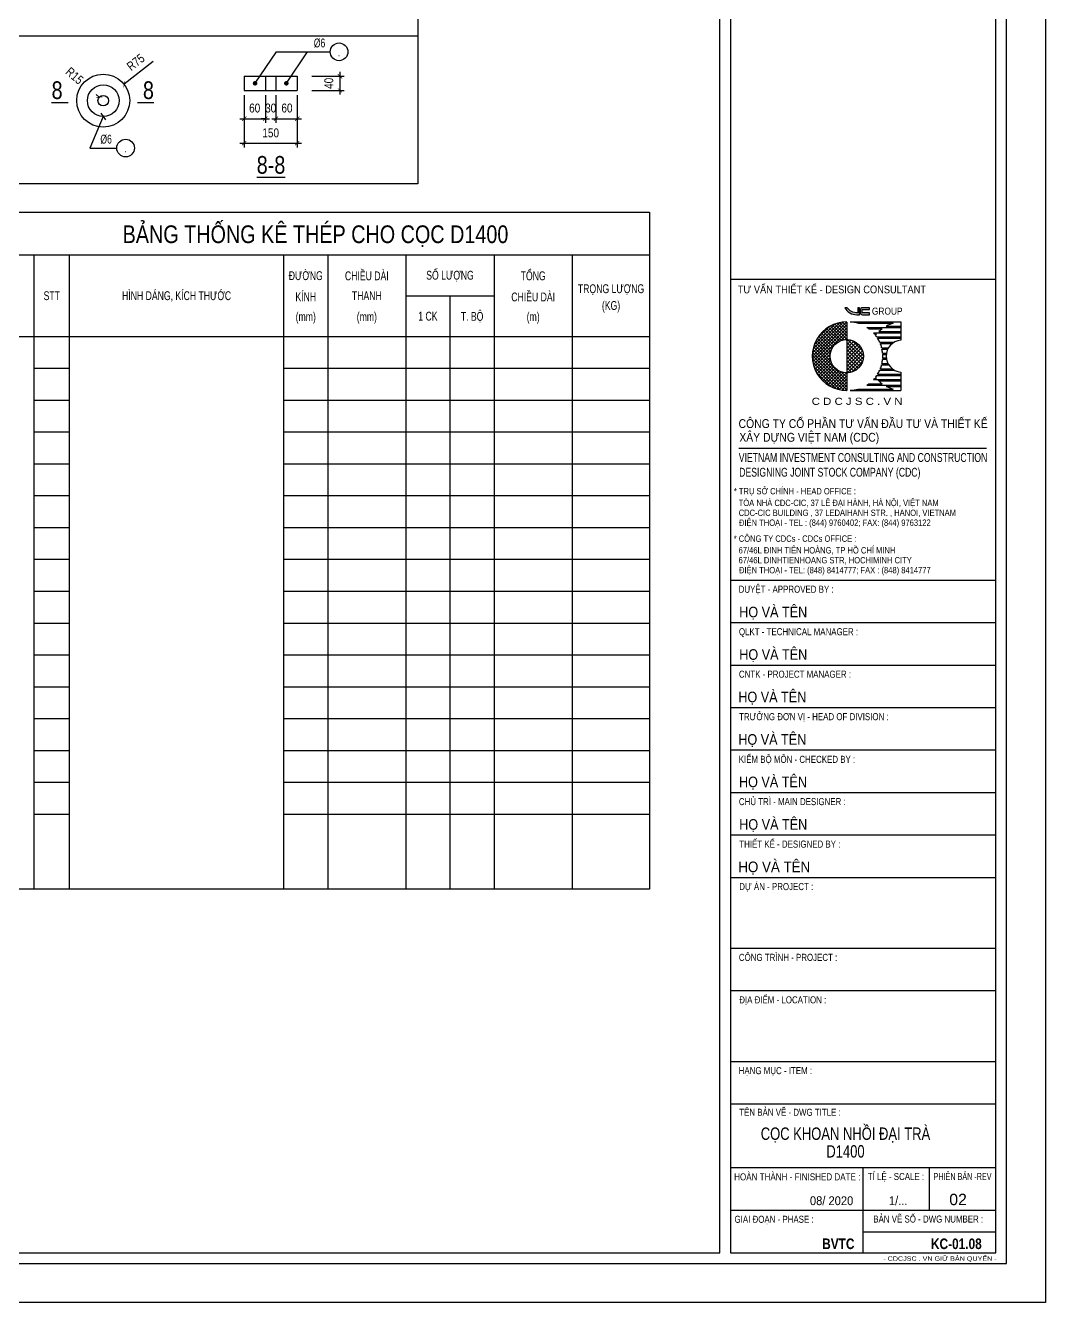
# Model space of a CAD drawing. Extents: x 171424 to 249266, y 74893 to 149166.
# Drawn here: x 185288 to 192492, y 74893 to 83912 of the extents above; entities that cross this region are included whole.
import ezdxf
from ezdxf.enums import TextEntityAlignment as Align

# ---------------------------------------------------------------- set-up
doc = ezdxf.new("R2010")
doc.units = 0
doc.header["$LTSCALE"] = 500
doc.header["$MEASUREMENT"] = 0
doc.header["$PDMODE"] = 3
doc.layers.get('0').update_dxf_attribs({"linetype": 'CONTINUOUS'})
doc.layers.get('DEFPOINTS').update_dxf_attribs({"linetype": 'CONTINUOUS'})
for name, color, linetype in [('02.CDC.DIM', 1, 'CONTINUOUS'), ('03.CDC.BORDER', 3, 'CONTINUOUS'), ('05.CDC.STEEL', 4, 'CONTINUOUS'), ('06.CDC.TEXT', 2, 'CONTINUOUS'), ('10.CDC.HATCH', 9, 'CONTINUOUS'), ('11.CDC.NOTE', 8, 'CONTINUOUS'), ('CDC -TEXT KHUNG', 7, 'CONTINUOUS'), ('CDC-KHUNGTEN', 7, 'CONTINUOUS'), ('CDC.10.HATCH', 9, 'CONTINUOUS')]:
    doc.layers.add(name, color=color, linetype=linetype)
doc.styles.add('ARIAL', font='arial.ttf', dxfattribs={"width": 0.8})
doc.styles.add('Arial_B_3', font='arialbd.ttf', dxfattribs={"width": 0.75, "height": 3})
doc.styles.add('KT CDC', font='arial.ttf', dxfattribs={"width": 0.85, "height": 200})
doc.dimstyles.new('DIM25-10', dxfattribs={"dimtxt": 63, "dimasz": 30, "dimexe": 30, "dimexo": 0, "dimgap": 40, "dimtad": 1, "dimdec": 0, "dimlfac": 0.4, "dimzin": 0, "dimdsep": 46, "dimtxsty": 'ARIAL', "dimblk": 'ARCHTICK', "dimblk1": 'ARCHTICK', "dimblk2": 'D', "dimcen": 0, "dimdle": 30, "dimclrd": 1, "dimclre": 1, "dimclrt": 2, "dimadec": 0, "dimazin": 0, "dimtfac": 1, "dimtdec": 0, "dimtix": 1, "dimtofl": 0, "dimtmove": 2, "dimatfit": 3, "dimldrblk": 'ARCHTICK', "dimfxl": 1, "dimtolj": 1, "dimtzin": 0, "dimarcsym": 0})

# ---------------------------------------------------------------- blocks, each defined once
blk = doc.blocks.new('_ArchTick')
at = {"color": 0, "linetype": 'ByBlock', "const_width": 0.15}
blk.add_lwpolyline([(-0.5, -0.5), (0.5, 0.5)], dxfattribs=at)
blk = doc.blocks.new('*D740')
at = {"layer": '02.CDC.DIM', "color": 1, "lineweight": -2, "transparency": 16777216}
blk.add_line((186189.6, 83657.5), (185984.3, 83496.6), dxfattribs=at)
at = {"layer": 'DEFPOINTS', "color": 0, "transparency": 16777216}
for p in [(185984.3, 83496.6), (185837, 83381.1)]:
    blk.add_point(p, dxfattribs=at)
at = {"layer": '02.CDC.DIM', "color": 1, "lineweight": -2, "transparency": 16777216, "xscale": 30, "yscale": 30, "zscale": 30, "rotation": 218.0837474083423}
blk.add_blockref('_ArchTick', (185984.3, 83496.6), dxfattribs=at)
at = {"layer": '02.CDC.DIM', "color": 2, "transparency": 16777216, "insert": (186066.1, 83652.2), "char_height": 63, "attachment_point": 5, "rotation": 38.08375, "style": 'ARIAL'}
blk.add_mtext('\\A1;R75', dxfattribs=at)
blk = doc.blocks.new('D')
at = {"layer": '02.CDC.DIM'}
for p, q in [((-50, -50), (50, 50)), ((-86.75, 0), (86.75, 0))]:
    blk.add_line(p, q, dxfattribs=at)
blk = doc.blocks.new('*D741')
at = {"layer": '02.CDC.DIM', "color": 1, "lineweight": -2, "transparency": 16777216}
for p, q in [((186832.5, 83420.7), (186832.5, 83223.5)), ((186982.3, 83420.7), (186982.3, 83223.5)), ((186802.5, 83253.5), (187012.3, 83253.5))]:
    blk.add_line(p, q, dxfattribs=at)
at = {"layer": 'DEFPOINTS', "color": 0, "transparency": 16777216}
for p in [(186832.5, 83420.7), (186982.3, 83420.7), (186982.3, 83253.5)]:
    blk.add_point(p, dxfattribs=at)
at = {"layer": '02.CDC.DIM', "color": 1, "lineweight": -2, "transparency": 16777216, "xscale": 30, "yscale": 30, "zscale": 30, "rotation": 180}
blk.add_blockref('_ArchTick', (186832.5, 83253.5), dxfattribs=at)
at = {"layer": '02.CDC.DIM', "color": 1, "lineweight": -2, "transparency": 16777216, "xscale": 30, "yscale": 30, "zscale": 30}
blk.add_blockref('_ArchTick', (186982.3, 83253.5), dxfattribs=at)
at = {"layer": '02.CDC.DIM', "color": 2, "transparency": 16777216, "insert": (186906.8, 83328.6), "char_height": 63, "attachment_point": 5, "style": 'ARIAL'}
blk.add_mtext('\\A1;60', dxfattribs=at)
blk = doc.blocks.new('*D742')
at = {"layer": '02.CDC.DIM', "color": 1, "lineweight": -2, "transparency": 16777216}
for p, q in [((186982.3, 83420.7), (186982.3, 83223.5)), ((187057.2, 83420.7), (187057.2, 83223.5)), ((186982.3, 83253.5), (186952.3, 83253.5)), ((187057.2, 83253.5), (187087.2, 83253.5))]:
    blk.add_line(p, q, dxfattribs=at)
at = {"layer": 'DEFPOINTS', "color": 0, "transparency": 16777216}
for p in [(186982.3, 83420.7), (187057.2, 83420.7), (187057.2, 83253.5)]:
    blk.add_point(p, dxfattribs=at)
at = {"layer": '02.CDC.DIM', "color": 1, "lineweight": -2, "transparency": 16777216, "xscale": 30, "yscale": 30, "zscale": 30}
blk.add_blockref('_ArchTick', (186982.3, 83253.5), dxfattribs=at)
at = {"layer": '02.CDC.DIM', "color": 1, "lineweight": -2, "transparency": 16777216, "xscale": 30, "yscale": 30, "zscale": 30, "rotation": 180}
blk.add_blockref('_ArchTick', (187057.2, 83253.5), dxfattribs=at)
at = {"layer": '02.CDC.DIM', "color": 2, "transparency": 16777216, "insert": (187019.7, 83328.6), "char_height": 63, "attachment_point": 5, "style": 'ARIAL'}
blk.add_mtext('\\A1;30', dxfattribs=at)
blk = doc.blocks.new('*D743')
at = {"layer": '02.CDC.DIM', "color": 1, "lineweight": -2, "transparency": 16777216}
for p, q in [((187057.2, 83420.7), (187057.2, 83223.5)), ((187206.9, 83420.7), (187206.9, 83223.5)), ((187027.2, 83253.5), (187236.9, 83253.5))]:
    blk.add_line(p, q, dxfattribs=at)
at = {"layer": 'DEFPOINTS', "color": 0, "transparency": 16777216}
for p in [(187057.2, 83420.7), (187206.9, 83420.7), (187206.9, 83253.5)]:
    blk.add_point(p, dxfattribs=at)
at = {"layer": '02.CDC.DIM', "color": 1, "lineweight": -2, "transparency": 16777216, "xscale": 30, "yscale": 30, "zscale": 30, "rotation": 180}
blk.add_blockref('_ArchTick', (187057.2, 83253.5), dxfattribs=at)
at = {"layer": '02.CDC.DIM', "color": 1, "lineweight": -2, "transparency": 16777216, "xscale": 30, "yscale": 30, "zscale": 30}
blk.add_blockref('_ArchTick', (187206.9, 83253.5), dxfattribs=at)
at = {"layer": '02.CDC.DIM', "color": 2, "transparency": 16777216, "insert": (187134.7, 83328.6), "char_height": 63, "attachment_point": 5, "style": 'ARIAL'}
blk.add_mtext('\\A1;60', dxfattribs=at)
blk = doc.blocks.new('*D744')
at = {"layer": '02.CDC.DIM', "color": 1, "lineweight": -2, "transparency": 16777216}
for p, q in [((186832.5, 83420.7), (186832.5, 83050.9)), ((187206.9, 83420.7), (187206.9, 83050.9)), ((186802.5, 83080.9), (187236.9, 83080.9))]:
    blk.add_line(p, q, dxfattribs=at)
at = {"layer": 'DEFPOINTS', "color": 0, "transparency": 16777216}
for p in [(186832.5, 83420.7), (187206.9, 83420.7), (187206.9, 83080.9)]:
    blk.add_point(p, dxfattribs=at)
at = {"layer": '02.CDC.DIM', "color": 1, "lineweight": -2, "transparency": 16777216, "xscale": 30, "yscale": 30, "zscale": 30, "rotation": 180}
blk.add_blockref('_ArchTick', (186832.5, 83080.9), dxfattribs=at)
at = {"layer": '02.CDC.DIM', "color": 1, "lineweight": -2, "transparency": 16777216, "xscale": 30, "yscale": 30, "zscale": 30}
blk.add_blockref('_ArchTick', (187206.9, 83080.9), dxfattribs=at)
at = {"layer": '02.CDC.DIM', "color": 2, "transparency": 16777216, "insert": (187019.7, 83153.1), "char_height": 63, "attachment_point": 5, "style": 'ARIAL'}
blk.add_mtext('\\A1;150', dxfattribs=at)
blk = doc.blocks.new('*D745')
at = {"layer": '02.CDC.DIM', "color": 1, "lineweight": -2, "transparency": 16777216}
for p, q in [((187309.2, 83553.5), (187538.4, 83553.5)), ((187508.4, 83583.5), (187508.4, 83423.5)), ((187309.2, 83453.5), (187538.4, 83453.5))]:
    blk.add_line(p, q, dxfattribs=at)
at = {"layer": 'DEFPOINTS', "color": 0, "transparency": 16777216}
for p in [(187309.2, 83553.5), (187309.2, 83453.5), (187508.4, 83453.5)]:
    blk.add_point(p, dxfattribs=at)
at = {"layer": '02.CDC.DIM', "color": 1, "lineweight": -2, "transparency": 16777216, "xscale": 30, "yscale": 30, "zscale": 30}
for p, rotation in [((187508.4, 83553.5), 90), ((187508.4, 83453.5), 270)]:
    blk.add_blockref('_ArchTick', p, dxfattribs=dict(at, rotation=rotation))
at = {"layer": '02.CDC.DIM', "color": 2, "transparency": 16777216, "insert": (187430.5, 83503.5), "char_height": 63, "attachment_point": 5, "rotation": 90, "style": 'ARIAL'}
blk.add_mtext('\\A1;40', dxfattribs=at)
blk = doc.blocks.new('*D746')
at = {"layer": '02.CDC.DIM', "color": 1, "lineweight": -2, "transparency": 16777216}
blk.add_line((185808.7, 83405.7), (185786, 83425.3), dxfattribs=at)
at = {"layer": 'DEFPOINTS', "color": 0, "transparency": 16777216}
for p in [(185808.7, 83405.7), (185837, 83381.1)]:
    blk.add_point(p, dxfattribs=at)
at = {"layer": '02.CDC.DIM', "color": 1, "lineweight": -2, "transparency": 16777216, "xscale": 30, "yscale": 30, "zscale": 30, "rotation": 319.1011653613751}
blk.add_blockref('_ArchTick', (185808.7, 83405.7), dxfattribs=at)
at = {"layer": '02.CDC.DIM', "color": 2, "transparency": 16777216, "insert": (185634.2, 83556.8), "char_height": 63, "attachment_point": 5, "rotation": 319.10117, "style": 'ARIAL'}
blk.add_mtext('\\A1;R15', dxfattribs=at)
blk = doc.blocks.new('LOGOmoi')
at = {"layer": 'CDC -TEXT KHUNG'}
h = blk.add_hatch(color=1, dxfattribs=at)
h.paths.add_polyline_path([(1.46, 5.45), (1.26, 5.45), (1.26, 4.88), (1.21, 4.88, -0.237912), (0.06, 5.45), (-0.2, 5.45, 0.272847), (1.14, 4.66), (1.46, 4.66)])
h.paths.add_polyline_path([(2.59, 5.45), (1.8, 5.45, 0.414214), (1.54, 5.2), (1.54, 4.92, 0.414214), (1.8, 4.66), (2.59, 4.66), (2.59, 4.87), (1.8, 4.87, -0.414214), (1.74, 4.92), (1.74, 5.2, -0.414214), (1.8, 5.25), (2.59, 5.25)])
h = blk.add_hatch(dxfattribs=at)
h.set_pattern_fill('ANSI37', color=102, scale=2.293939, angle=360, style=0)
h.set_pattern_definition([(45, (-2844.4439, 636.61023), (-0.178426552, 0.178426553), []), (135, (-2844.4439, 636.61023), (-0.178426552, -0.178426553), [])])
edge = h.paths.add_edge_path()
edge.add_arc((0.02, 0), 1.87, 90, 270)
edge.add_line((0.02, -1.88), (0.02, -3.84))
edge.add_line((0.02, -3.84), (-0.17, -3.84))
edge.add_line((-0.17, -3.84), (-0.36, -3.83))
edge.add_line((-0.36, -3.83), (-0.55, -3.8))
edge.add_line((-0.55, -3.8), (-0.73, -3.77))
edge.add_line((-0.73, -3.77), (-0.92, -3.73))
edge.add_line((-0.92, -3.73), (-1.1, -3.68))
edge.add_line((-1.1, -3.68), (-1.28, -3.62))
edge.add_line((-1.28, -3.62), (-1.45, -3.55))
edge.add_line((-1.45, -3.55), (-1.63, -3.48))
edge.add_line((-1.63, -3.48), (-1.79, -3.39))
edge.add_line((-1.79, -3.39), (-1.96, -3.3))
edge.add_line((-1.96, -3.3), (-2.12, -3.2))
edge.add_line((-2.12, -3.2), (-2.27, -3.09))
edge.add_line((-2.27, -3.09), (-2.42, -2.97))
edge.add_line((-2.42, -2.97), (-2.56, -2.85))
edge.add_line((-2.56, -2.85), (-2.7, -2.72))
edge.add_line((-2.7, -2.72), (-2.83, -2.58))
edge.add_line((-2.83, -2.58), (-2.95, -2.44))
edge.add_line((-2.95, -2.44), (-3.07, -2.29))
edge.add_line((-3.07, -2.29), (-3.18, -2.14))
edge.add_line((-3.18, -2.14), (-3.28, -1.98))
edge.add_line((-3.28, -1.98), (-3.37, -1.81))
edge.add_line((-3.37, -1.81), (-3.46, -1.64))
edge.add_line((-3.46, -1.64), (-3.53, -1.47))
edge.add_line((-3.53, -1.47), (-3.6, -1.3))
edge.add_line((-3.6, -1.3), (-3.66, -1.12))
edge.add_line((-3.66, -1.12), (-3.71, -0.93))
edge.add_line((-3.71, -0.93), (-3.75, -0.75))
edge.add_line((-3.75, -0.75), (-3.79, -0.56))
edge.add_line((-3.79, -0.56), (-3.81, -0.38))
edge.add_line((-3.81, -0.38), (-3.82, -0.19))
edge.add_line((-3.82, -0.19), (-3.83, 0))
edge.add_line((-3.83, 0), (-3.82, 0.19))
edge.add_line((-3.82, 0.19), (-3.81, 0.38))
edge.add_line((-3.81, 0.38), (-3.79, 0.56))
edge.add_line((-3.79, 0.56), (-3.75, 0.75))
edge.add_line((-3.75, 0.75), (-3.71, 0.93))
edge.add_line((-3.71, 0.93), (-3.66, 1.12))
edge.add_line((-3.66, 1.12), (-3.6, 1.3))
edge.add_line((-3.6, 1.3), (-3.53, 1.47))
edge.add_line((-3.53, 1.47), (-3.46, 1.64))
edge.add_line((-3.46, 1.64), (-3.37, 1.81))
edge.add_line((-3.37, 1.81), (-3.28, 1.98))
edge.add_line((-3.28, 1.98), (-3.18, 2.14))
edge.add_line((-3.18, 2.14), (-3.07, 2.29))
edge.add_line((-3.07, 2.29), (-2.95, 2.44))
edge.add_line((-2.95, 2.44), (-2.83, 2.58))
edge.add_line((-2.83, 2.58), (-2.7, 2.72))
edge.add_line((-2.7, 2.72), (-2.56, 2.85))
edge.add_line((-2.56, 2.85), (-2.42, 2.97))
edge.add_line((-2.42, 2.97), (-2.27, 3.09))
edge.add_line((-2.27, 3.09), (-2.12, 3.2))
edge.add_line((-2.12, 3.2), (-1.96, 3.3))
edge.add_line((-1.96, 3.3), (-1.79, 3.39))
edge.add_line((-1.79, 3.39), (-1.63, 3.48))
edge.add_line((-1.63, 3.48), (-1.45, 3.55))
edge.add_line((-1.45, 3.55), (-1.28, 3.62))
edge.add_line((-1.28, 3.62), (-1.1, 3.68))
edge.add_line((-1.1, 3.68), (-0.92, 3.73))
edge.add_line((-0.92, 3.73), (-0.73, 3.77))
edge.add_line((-0.73, 3.77), (-0.55, 3.8))
edge.add_line((-0.55, 3.8), (-0.36, 3.83))
edge.add_line((-0.36, 3.83), (-0.17, 3.84))
edge.add_line((-0.17, 3.84), (0.02, 3.84))
edge.add_line((0.02, 3.84), (0.02, 1.87))
h = blk.add_hatch(dxfattribs=at)
h.set_pattern_fill('ANSI37', color=1, scale=2.293939, angle=360, style=0)
h.set_pattern_definition([(45, (-486.53502, -144.21504), (-0.20275745, 0.20275745), []), (135, (-486.53502, -144.21504), (-0.20275745, -0.20275745), [])])
h.paths.add_polyline_path([(0.02, 1.87), (0.02, -1.81), (0.02, -1.88, 0.414214), (1.89, 0, 0.414214)])
at = {"layer": 'CDC -TEXT KHUNG', "color": 102}
for p, q in [((0.02, 3.84), (0.02, -1.81)), ((0.42, 3.85), (6.1, 3.85)), ((1.28, 3.7), (5.24, 3.7)), ((2.3, 3.24), (6.1, 3.24)), ((2.51, 3.09), (4.01, 3.09)), ((4.47, 3.39), (6.1, 3.39)), ((6.1, 3.85), (6.1, 1.81)), ((3.03, 2.63), (6.1, 2.63)), ((3.16, 2.49), (3.36, 2.49)), ((3.4, 2.17), (6.1, 2.17)), ((3.49, 2.03), (6.1, 2.03)), ((3.64, 2.78), (6.1, 2.78)), ((3.74, 1.57), (5.37, 1.57)), ((3.8, 1.42), (5.15, 1.42)), ((3.95, 0.96), (4.75, 0.96)), ((3.98, 0.81), (4.66, 0.81)), ((4.05, 0.35), (4.51, 0.35)), ((4.06, 0.2), (4.49, 0.2)), ((3.8, -1.42), (5.15, -1.42)), ((3.95, -0.96), (4.75, -0.96)), ((3.98, -0.81), (4.66, -0.81)), ((4.05, -0.35), (4.51, -0.35)), ((4.06, -0.2), (4.49, -0.2)), ((0.02, -1.81), (0.02, -3.84)), ((3.03, -2.63), (6.1, -2.63)), ((3.16, -2.49), (3.36, -2.49)), ((3.4, -2.17), (6.1, -2.17)), ((3.49, -2.03), (6.1, -2.03)), ((3.64, -2.78), (6.1, -2.78)), ((3.74, -1.57), (5.37, -1.57)), ((6.1, -1.79), (6.1, -3.84)), ((0.01, -3.84), (0.02, -3.84)), ((0.42, -3.84), (6.1, -3.84)), ((1.28, -3.7), (5.24, -3.7)), ((2.3, -3.24), (6.1, -3.24)), ((2.51, -3.09), (4.01, -3.09)), ((4.47, -3.39), (6.1, -3.39))]:
    blk.add_line(p, q, dxfattribs=at)
at = {"layer": 'CDC -TEXT KHUNG', "color": 1}
for points in [[(1.46, 5.45), (1.26, 5.45), (1.26, 4.88), (1.21, 4.88, -0.237912), (0.06, 5.45), (-0.2, 5.45, 0.272847), (1.14, 4.66), (1.46, 4.66)], [(2.59, 5.45), (1.8, 5.45, 0.414214), (1.54, 5.2), (1.54, 4.92, 0.414214), (1.8, 4.66), (2.59, 4.66), (2.59, 4.87), (1.8, 4.87, -0.414214), (1.74, 4.92), (1.74, 5.2, -0.414214), (1.8, 5.25), (2.59, 5.25)]]:
    blk.add_lwpolyline(points, format="xyb", close=True, dxfattribs=at)
at = {"layer": 'CDC -TEXT KHUNG', "color": 102}
blk.add_circle((0.02, 0), 1.87, dxfattribs=at)
blk.add_arc((0, 0), 3.85, 89.7449, 270.2551, dxfattribs=at)
at = {"layer": 'CDC -TEXT KHUNG', "color": 112}
blk.add_ellipse((0.22, 0), major_axis=(-2.72, 2.72), ratio=1, start_param=-1.064136, end_param=-0.838054, dxfattribs=at)
at = {"layer": 'CDC -TEXT KHUNG', "color": 102}
for centre, major_axis, start_param, end_param in [((0.22, 0), (-2.72, 2.72), -1.423028, -1.355019), ((6.3, 0), (-2.72, 2.72), -0.147768, -0.022458), ((6.3, 0), (2.72, 2.72), 1.064136, 1.278853), ((0.22, 0), (2.72, 2.72), 6.199614, 6.251308), ((6.3, 0), (-2.72, 2.72), 0.083571, 0.124553), ((0.22, 0), (-2.72, 2.72), 4.527318, 4.587836), ((0.22, 0), (-2.72, 2.72), 4.346177, 4.481253), ((6.27, 0.01), (1.28, 1.28), 0.884906, 3.827483), ((0.22, 0), (-2.72, 2.72), 4.178765, 4.304301), ((0.22, 0), (2.72, 2.72), 5.589142, 5.7099), ((0.22, 0), (2.72, 2.72), 5.445131, 5.550443), ((0.22, 0), (-2.72, 2.72), 3.549681, 3.675216), ((0.22, 0), (-2.72, 2.72), 3.714878, 3.835636), ((0.22, 0), (-2.72, 2.72), 3.17347, 3.225164), ((0.22, 0), (2.72, 2.72), 4.836942, 4.89746), ((6.3, 0), (-2.72, 2.72), 1.446243, 1.487225), ((0.22, 0), (2.72, 2.72), 4.943525, 5.078601), ((6.3, 0), (-2.72, 2.72), 1.538919, 1.718564), ((0.22, 0.01), (2.72, 2.72), 3.979647, 4.205729), ((0.22, 0), (-2.72, 2.72), 2.925816, 2.993825), ((6.3, 0), (2.72, 2.72), 3.433536, 3.648253)]:
    blk.add_ellipse(centre, major_axis=major_axis, ratio=1, start_param=start_param, end_param=end_param, dxfattribs=at)
at = {"layer": 'CDC -TEXT KHUNG', "color": 1, "style": 'KT CDC', "width": 0.85}
blk.add_text('GROUP', height=0.792, dxfattribs=at).set_placement((2.85, 4.67))
at = {"layer": 'CDC -TEXT KHUNG', "color": 102, "style": 'KT CDC', "width": 1.15}
blk.add_text('C D C J S C . V N', height=0.8, dxfattribs=at).set_placement((-3.92, -5.47))
blk = doc.blocks.new('KHUNG A1')
at = {"layer": 'CDC-KHUNGTEN', "color": 6, "lineweight": 25}
for p, q in [((10444.22, 987.17), (10369.22, 987.17)), ((10444.22, 902.17), (10369.22, 902.17)), ((10444.22, 890.17), (10369.22, 890.17)), ((10444.22, 878.17), (10369.22, 878.17)), ((10444.22, 866.17), (10369.22, 866.17)), ((10444.22, 854.17), (10369.22, 854.17)), ((10444.22, 842.17), (10369.22, 842.17)), ((10444.22, 830.17), (10369.22, 830.17)), ((10444.22, 818.17), (10369.22, 818.17)), ((10444.22, 798.17), (10369.22, 798.17)), ((10444.22, 786.17), (10369.22, 786.17)), ((10444.22, 766.17), (10369.22, 766.17)), ((10444.22, 754.17), (10369.22, 754.17)), ((10444.22, 736.17), (10369.22, 736.17)), ((10406.72, 712.17), (10406.72, 736.17)), ((10425.47, 724.17), (10425.47, 736.17)), ((10444.22, 724.17), (10369.22, 724.17)), ((10406.72, 718.17), (10444.22, 718.17))]:
    blk.add_line(p, q, dxfattribs=at)
at = {"layer": 'CDC-KHUNGTEN', "color": 6}
blk.add_line((10371.61, 939.54), (10441.55, 939.54), dxfattribs=at)
at = {"layer": 'CDC-KHUNGTEN'}
for points in [[(10366.22, 712.17), (10366.22, 1278.17), (9655.22, 1278.17), (9655.22, 712.17)], [(10369.22, 712.17), (10444.22, 712.17), (10444.22, 1278.17), (10369.22, 1278.17)]]:
    blk.add_lwpolyline(points, close=True, dxfattribs=at)
at = {"layer": 'CDC.10.HATCH', "color": 8}
blk.add_lwpolyline([(9652.22, 709.17), (10447.22, 709.17), (10447.22, 1281.17), (9652.22, 1281.17)], close=True, dxfattribs=at)
at = {"layer": 'DEFPOINTS', "color": 1}
blk.add_lwpolyline([(9617.22, 698.17), (9617.22, 1292.17), (10458.22, 1292.17), (10458.22, 698.17), (9617.22, 698.17)], close=True, dxfattribs=at)
at = {"layer": 'CDC-KHUNGTEN', "xscale": 2.513908497502836, "yscale": 2.513908497502836, "zscale": 2.513908497502836}
blk.add_blockref('LOGOmoi', (10402.02, 965.5), dxfattribs=at)
at = {"layer": 'CDC -TEXT KHUNG', "style": 'KT CDC', "width": 0.85}
blk.add_text('TƯ VẤN THIẾT KẾ - DESIGN CONSULTANT', height=2.2, dxfattribs=at).set_placement((10397.88, 983.26), align=Align.CENTER)
at = {"layer": 'CDC -TEXT KHUNG', "color": 7, "style": 'Arial_B_3', "width": 0.8}
blk.add_text('BVTC', height=3, dxfattribs=at).set_placement((10404.27, 713.25), align=Align.RIGHT)
at = {"layer": 'CDC -TEXT KHUNG', "color": 6, "style": 'KT CDC', "width": 1.15}
blk.add_text('- CDCJSC . VN GIỮ BẢN QUYỂN -', height=1.2569, dxfattribs=at).set_placement((10412.41, 709.94))
at = {"layer": 'CDC-KHUNGTEN', "color": 6}
for s, height, style, width, p in [('CÔNG TY CỔ PHẦN TƯ VẤN ÐẦU TƯ VÀ THIẾT KẾ', 2.5, 'KT CDC', 0.84, (10371.52, 945.21)), ('XÂY DỰNG VIỆT NAM (CDC)', 2.5, 'KT CDC', 0.84, (10371.74, 941.34)), ('VIETNAM INVESTMENT CONSULTING AND CONSTRUCTION ', 2.5, 'KT CDC', 0.7, (10371.58, 935.64)), ('DESIGNING JOINT STOCK COMPANY (CDC)', 2.5, 'KT CDC', 0.7, (10371.7, 931.47)), ('* TRỤ SỞ CHÍNH - HEAD OFFICE :', 1.8, 'KT CDC', 0.85, (10370.17, 926.47)), ('TÒA NHÀ CDC-CIC, 37 LÊ ĐẠI HÀNH, HÀ NỘI, VIỆT NAM', 1.8, 'KT CDC', 0.85, (10371.55, 923.17)), ('CDC-CIC BUILDING , 37 LEDAIHANH STR. , HANOI, VIETNAM', 1.8, 'KT CDC', 0.85, (10371.55, 920.37)), ('ĐIỆN THOẠI - TEL : (844) 9760402; FAX: (844) 9763122', 1.8, 'KT CDC', 0.85, (10371.63, 917.57)), ('* CÔNG TY CDCs - CDCs OFFICE :', 1.8, 'KT CDC', 0.85, (10370.14, 913.07)), ('67/46L ĐINH TIÊN HOÀNG, TP HỒ CHÍ MINH', 1.8, 'KT CDC', 0.85, (10371.53, 909.77)), ('67/46L DINHTIENHOANG STR, HOCHIMINH CITY', 1.8, 'KT CDC', 0.85, (10371.53, 906.97)), ('ĐIỆN THOẠI - TEL: (848) 8414777; FAX : (848) 8414777', 1.8, 'KT CDC', 0.85, (10371.64, 904.17)), ('DUYỆT - APPROVED BY :', 2, 'ARIAL', 0.8, (10371.55, 898.67)), ('QLKT - TECHNICAL MANAGER :', 2, 'ARIAL', 0.8, (10371.62, 886.67)), ('CNTK - PROJECT MANAGER :', 2, 'ARIAL', 0.8, (10371.62, 874.67)), ('TRƯỞNG ĐƠN VỊ - HEAD OF DIVISION :', 2, 'ARIAL', 0.8, (10371.67, 862.67)), ('KIỂM BỘ MÔN - CHECKED BY :', 2, 'ARIAL', 0.8, (10371.56, 850.61)), ('CHỦ TRÌ - MAIN DESIGNER :', 2, 'ARIAL', 0.8, (10371.61, 838.67)), ('THIẾT KẾ - DESIGNED BY :', 2, 'ARIAL', 0.8, (10371.72, 826.67)), ('DỰ ÁN - PROJECT :  ', 2, 'ARIAL', 0.8, (10371.71, 814.67)), ('CÔNG TRÌNH - PROJECT :  ', 2, 'ARIAL', 0.8, (10371.6, 794.67)), ('ĐỊA ĐIỂM - LOCATION :', 2, 'ARIAL', 0.8, (10371.71, 782.67)), ('HẠNG MỤC - ITEM : ', 2, 'ARIAL', 0.8, (10371.55, 762.67)), ('TÊN BẢN VẼ - DWG TITLE :', 2, 'ARIAL', 0.8, (10371.71, 750.9)), ('TỈ LỆ - SCALE :', 2, 'ARIAL', 0.8, (10408.04, 732.76)), ('PHIÊN BẢN -REV', 2, 'ARIAL', 0.7, (10426.6, 732.76)), ('GIAI ĐOẠN - PHASE :', 2, 'ARIAL', 0.8, (10370.37, 720.67)), ('BẢN VẼ SỐ - DWG NUMBER :', 2, 'ARIAL', 0.8, (10409.58, 720.74))]:
    blk.add_text(s, height=height, dxfattribs=dict(at, style=style, width=width)).set_placement(p)
at = {"layer": 'CDC-KHUNGTEN', "color": 7}
for style, width, p in [('KT CDC', 0.85, (10371.71, 891.73)), ('KT CDC', 0.85, (10371.72, 879.73)), ('KT CDC', 0.85, (10371.45, 867.73)), ('KT CDC', 0.85, (10371.45, 855.73)), ('KT CDC', 0.85, (10371.64, 843.73)), ('KT CDC', 0.85, (10371.71, 831.73)), ('ARIAL', 0.9, (10371.44, 819.73))]:
    blk.add_text('HỌ VÀ TÊN', height=3, dxfattribs=dict(at, style=style, width=width)).set_placement(p)
at = {"layer": 'CDC-KHUNGTEN', "color": 6, "style": 'ARIAL', "width": 0.814645}
blk.add_text('HOÀN THÀNH - FINISHED DATE :', height=2, dxfattribs=at).set_placement((10370.27, 732.67), (10405.93, 732.67), align=Align.FIT)
at = {"layer": 'CDC-KHUNGTEN', "color": 7, "style": 'KT CDC'}
blk.add_text('02', height=3.2, dxfattribs=at).set_placement((10436.02, 725.67), align=Align.RIGHT)
at = {"layer": 'CDC-KHUNGTEN', "color": 7, "style": 'ARIAL', "width": 0.9}
for s, p in [('08/ 2020', (10403.92, 725.67)), ('1/...', (10419.23, 725.67))]:
    blk.add_text(s, height=2.5, dxfattribs=at).set_placement(p, align=Align.RIGHT)

msp = doc.modelspace()

# ---------------------------------------------------------------- linework, layer by layer
at = {"layer": '03.CDC.BORDER'}
for p, q in [((184973.77, 83839.7), (188059.07, 83839.7)), ((186832.55, 83553.54), (187206.91, 83553.54)), ((186832.55, 83553.54), (186832.55, 83453.54)), ((186982.28, 83553.54), (186982.28, 83453.54)), ((187057.18, 83553.54), (187057.18, 83453.54)), ((187206.91, 83553.54), (187206.91, 83453.54)), ((186832.55, 83453.54), (187206.91, 83453.54))]:
    msp.add_line(p, q, dxfattribs=at)
for points in [[(184973.77, 84299.7), (188059.07, 84299.7), (188059.07, 82792.68), (184973.77, 82792.68)], [(184973.77, 82592.68), (189695.83, 82592.68), (189695.83, 77810.93), (184973.77, 77810.93)]]:
    msp.add_lwpolyline(points, close=True, dxfattribs=at)
for radius in [187.18, 37.45]:
    msp.add_circle((185836.99, 83381.13), radius, dxfattribs=at)
at = {"layer": '05.CDC.STEEL', "const_width": 16}
for points in [[(186902.57, 83499.67, 1), (186916.43, 83507.67, 1)], [(187123.54, 83499.67, 1), (187137.4, 83507.67, 1)]]:
    msp.add_lwpolyline(points, format="xyb", close=True, dxfattribs=at)
at = {"layer": '05.CDC.STEEL'}
msp.add_circle((185836.99, 83381.13), 112.15, dxfattribs=at)
at = {"layer": '10.CDC.HATCH'}
for p, q in [((185348.77, 81491.59), (185598.77, 81491.59)), ((185348.77, 81491.59), (185598.77, 81491.59)), ((185348.77, 81491.59), (185598.77, 81491.59)), ((185348.77, 81491.59), (185598.77, 81491.59)), ((187111.27, 81491.59), (189695.83, 81491.59)), ((187111.27, 81491.59), (189695.83, 81491.59)), ((185348.77, 81266.59), (185598.77, 81266.59)), ((187111.27, 81266.59), (189695.83, 81266.59)), ((185348.77, 81041.59), (185598.77, 81041.59)), ((187111.27, 81041.59), (189695.83, 81041.59)), ((185348.77, 80816.59), (185598.77, 80816.59)), ((187111.27, 80816.59), (189695.83, 80816.59)), ((185348.77, 80591.59), (185598.77, 80591.59)), ((187111.27, 80591.59), (189695.83, 80591.59)), ((185348.77, 80366.59), (185598.77, 80366.59)), ((187111.27, 80366.59), (189695.83, 80366.59)), ((185348.77, 80141.59), (185598.77, 80141.59)), ((187111.27, 80141.59), (189695.83, 80141.59)), ((185348.77, 79916.59), (185598.77, 79916.59)), ((185348.77, 79916.59), (185598.77, 79916.59)), ((187111.27, 79916.59), (189695.83, 79916.59)), ((187111.27, 79916.59), (189695.83, 79916.59)), ((185348.77, 79691.59), (185598.77, 79691.59)), ((187111.27, 79691.59), (189695.83, 79691.59)), ((185348.77, 79466.59), (185598.77, 79466.59)), ((185348.77, 79466.59), (185598.77, 79466.59)), ((187111.27, 79466.59), (189695.83, 79466.59)), ((187111.27, 79466.59), (189695.83, 79466.59)), ((185348.77, 79241.59), (185598.77, 79241.59)), ((187111.27, 79241.59), (189695.83, 79241.59)), ((185348.77, 79016.59), (185598.77, 79016.59)), ((187111.27, 79016.59), (189695.83, 79016.59)), ((185348.77, 78791.59), (185598.77, 78791.59)), ((187111.27, 78791.59), (189695.83, 78791.59)), ((185348.77, 78566.59), (185598.77, 78566.59)), ((187111.27, 78566.59), (189695.83, 78566.59)), ((185348.77, 78341.59), (185598.77, 78341.59)), ((185348.77, 78341.59), (185598.77, 78341.59)), ((185348.77, 78341.59), (185598.77, 78341.59)), ((187111.27, 78341.59), (189695.83, 78341.59)), ((187111.27, 78341.59), (189695.83, 78341.59)), ((187111.27, 78341.59), (189695.83, 78341.59)), ((187111.27, 78341.59), (189695.83, 78341.59))]:
    msp.add_line(p, q, dxfattribs=at)
at = {"layer": '11.CDC.NOTE'}
for p, q in [((187130.47, 83503.67), (187280.8, 83725.9)), ((185820.96, 83292.75), (185853.02, 83245.22)), ((184973.77, 82292.68), (189695.83, 82292.68)), ((185348.77, 77810.93), (185348.77, 82292.68)), ((185598.77, 77810.93), (185598.77, 82292.68)), ((187111.27, 82292.68), (187111.27, 77810.93)), ((187423.77, 82292.68), (187423.77, 77810.93)), ((187973.77, 82292.68), (187973.77, 77810.93)), ((188598.77, 82292.68), (188598.77, 77810.93)), ((189148.77, 82292.68), (189148.77, 77810.93)), ((187973.77, 82003.59), (188598.77, 82003.59)), ((188286.27, 82003.59), (188286.27, 77810.93)), ((184973.77, 81714.5), (189695.83, 81714.5))]:
    msp.add_line(p, q, dxfattribs=at)
for points in [[(186909.5, 83503.67), (187059.83, 83725.9), (187440.03, 83725.9)], [(185836.99, 83268.99), (185741.53, 83046.61), (185932.61, 83046.61)]]:
    msp.add_lwpolyline(points, dxfattribs=at)
for centre in [(187502.53, 83725.9), (185995.11, 83046.61)]:
    msp.add_circle(centre, 62.5, dxfattribs=at)

# ---------------------------------------------------------------- block references
at = {"xscale": 25, "yscale": 25, "zscale": 25}
msp.add_blockref('KHUNG A1', (-68963.42, 57438.58), dxfattribs=at)

# ---------------------------------------------------------------- texts
at = {"layer": '06.CDC.TEXT', "style": 'ARIAL'}
for s, height, width, p in [('%%C6', 62.5, 0.7, (187364.79, 83788.64)), ('%%U8 ', 125, 0.8, (185530.39, 83455.06)), ('%%U 8', 125, 0.8, (186136.74, 83455.06)), ('%%C6', 62.5, 0.7, (185857.36, 83109.35)), ('%%U8-8', 125, 0.8, (187022.06, 82927.51)), ('BẢNG THỐNG KÊ THÉP CHO CỌC D1400', 125, 0.8, (187336.27, 82442.68)), ('ĐƯỜNG', 62.5, 0.7, (187267.52, 82152.76)), ('CHIỀU DÀI', 62.5, 0.7, (187698.77, 82152.76)), ('TỔNG', 62.5, 0.7, (188873.77, 82152.76)), ('STT', 62.5, 0.7, (185473.77, 82003.59)), ('KÍNH', 62.5, 0.7, (187267.52, 82003.59)), ('THANH', 62.5, 0.7, (187698.77, 82003.59)), ('CHIỀU DÀI', 62.5, 0.7, (188873.77, 82003.59)), ('(mm)', 62.5, 0.7, (187267.52, 81847.63)), ('(mm)', 62.5, 0.7, (187698.77, 81847.63)), ('1 CK', 62.5, 0.7, (188130.02, 81859.04)), ('T. BỘ', 62.5, 0.7, (188442.52, 81859.04)), ('(m)', 62.5, 0.7, (188873.77, 81847.63)), ('(KG)', 62.5, 0.7, (189423.77, 81926.78))]:
    msp.add_text(s, height=height, dxfattribs=dict(at, width=width)).set_placement(p, align=Align.MIDDLE)
at = {"layer": '06.CDC.TEXT', "style": 'ARIAL', "width": 0.7}
for s, p in [('.', (187502.53, 83725.9)), ('.', (185995.11, 83046.61)), ('SỐ LƯỢNG', (188286.27, 82148.13)), ('TRỌNG LƯỢNG', (189423.77, 82052.96)), ('HÌNH DÁNG, KÍCH THƯỚC', (186355.02, 82003.59))]:
    msp.add_text(s, height=62.5, dxfattribs=at).set_placement(p, align=Align.MIDDLE_CENTER)
at = {"layer": 'CDC -TEXT KHUNG', "color": 6, "style": 'ARIAL', "width": 0.75}
for s, p in [('CỌC KHOAN NHỒI ĐẠI TRÀ', (191079.67, 76041.33)), ('D1400', (191079.67, 75916.33))]:
    msp.add_text(s, height=87.5, dxfattribs=at).set_placement(p, align=Align.CENTER)
at = {"layer": 'CDC -TEXT KHUNG', "color": 7, "style": 'Arial_B_3', "width": 0.8}
msp.add_text('KC-01.08', height=75, dxfattribs=at).set_placement((192042.17, 75269.87), align=Align.RIGHT)

# ---------------------------------------------------------------- dimensions: what is measured, and where the dimension line sits
at = {"layer": '02.CDC.DIM'}
dim = msp.add_radius_dim(center=(185836.99, 83381.13), mpoint=(185984.32, 83496.59), dimstyle='DIM25-10', dxfattribs=at)
dim.commit()
dim.dimension.update_dxf_attribs({"geometry": '*D740', "text_midpoint": (186066.15, 83652.23)})
dim = msp.add_radius_dim(center=(185836.99, 83381.13), mpoint=(185808.68, 83405.66), dimstyle='DIM25-10', dxfattribs=at)
dim.commit()
dim.dimension.update_dxf_attribs({"geometry": '*D746', "text_midpoint": (185634.15, 83556.83), "dimtype": 164})
dim = msp.add_linear_dim(base=(187508.43, 83453.54), p1=(187309.2, 83553.54), p2=(187309.2, 83453.54), angle=90, dimstyle='DIM25-10', dxfattribs=at)
dim.commit()
dim.dimension.update_dxf_attribs({"geometry": '*D745', "text_midpoint": (187430.54, 83503.54), "dimtype": 160})
for base, p1, p2, picture, middle in [((186982.28, 83253.47), (186832.55, 83420.73), (186982.28, 83420.73), '*D741', (186906.77, 83328.57)), ((187057.18, 83253.47), (186982.28, 83420.73), (187057.18, 83420.73), '*D742', (187019.73, 83328.57)), ((187206.91, 83253.47), (187057.18, 83420.73), (187206.91, 83420.73), '*D743', (187134.66, 83328.57))]:
    dim = msp.add_linear_dim(base=base, p1=p1, p2=p2, dimstyle='DIM25-10', dxfattribs=at)
    dim.commit()
    dim.dimension.update_dxf_attribs({"geometry": picture, "text_midpoint": middle, "dimtype": 160})
dim = msp.add_linear_dim(base=(187206.91, 83080.94), p1=(186832.55, 83420.73), p2=(187206.91, 83420.73), dimstyle='DIM25-10', dxfattribs=at)
dim.commit()
dim.dimension.update_dxf_attribs({"geometry": '*D744', "text_midpoint": (187019.73, 83153.11)})

doc.saveas('drawing.dxf')
